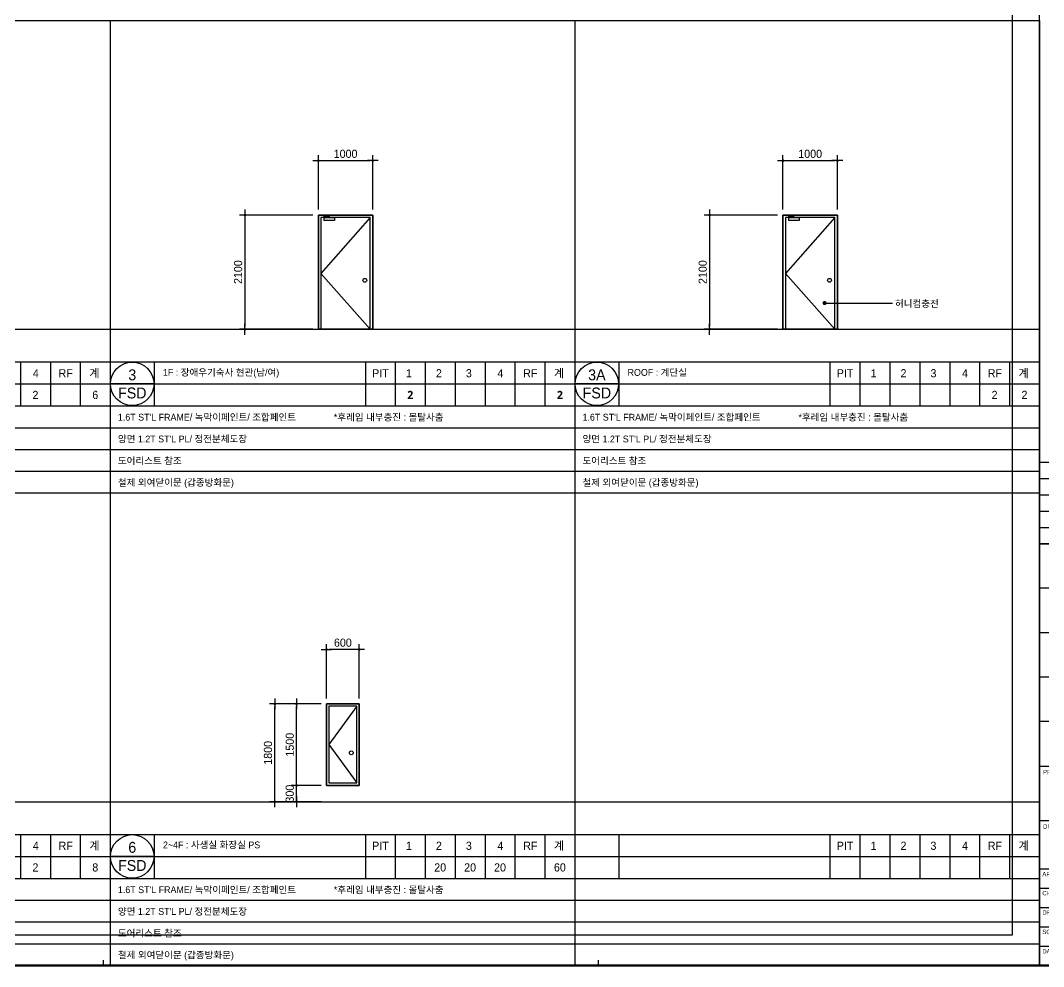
# Model space of a CAD drawing. Extents: x -25535497 to -25216507, y 8041684 to 8103002.
# Drawn here: x -25471396 to -25452591, y 8058811 to 8076208 of the extents above; entities that cross this region are included whole.
import ezdxf
from ezdxf.enums import TextEntityAlignment as Align

# ---------------------------------------------------------------- set-up
doc = ezdxf.new("R2010")
doc.units = 0
doc.header["$MEASUREMENT"] = 0
doc.linetypes.add('DASHDOT', pattern=[22, 20, -1, 0, -1])
doc.layers.get('Defpoints').update_dxf_attribs({"color": 45})
for name, color, linetype in [('0_form', 8, 'Continuous'), ('0_SYM', 7, 'Continuous'), ('A_WID', 4, 'Continuous'), ('DIM', 7, 'Continuous'), ('DOOR-HARDWARE', 8, 'Continuous'), ('FIN', 6, 'Continuous'), ('KMS_SHEET$0$form', 7, 'Continuous'), ('KMS_SHEET$0$TEXT', 7, 'Continuous'), ('SHT', 7, 'Continuous'), ('SYM', 7, 'Continuous'), ('text', 7, 'Continuous')]:
    doc.layers.add(name, color=color, linetype=linetype)
doc.styles.add('KMS_SHEET$0$돋움', font='')
doc.styles.add('songdoh', font='')
doc.styles.get("Standard").update_dxf_attribs({"font": 'malgunbd.ttf'})
doc.styles.add('돋움', font='')
doc.styles.get('KMS_SHEET$0$돋움').set_extended_font_data('Dotum')
doc.styles.get('songdoh').set_extended_font_data('Dotum')
doc.styles.get('돋움').set_extended_font_data('Dotum')
doc.dimstyles.new('DONGWOO', dxfattribs={"dimscale": 300, "dimtxt": 3, "dimasz": 1, "dimexe": 2, "dimexo": 2, "dimgap": 1, "dimtad": 1, "dimdec": 0, "dimzin": 11, "dimdsep": 46, "dimtxsty": 'songdoh', "dimblk": 'DOT-6', "dimcen": 2, "dimdle": 2, "dimclrd": 256, "dimclre": 256, "dimclrt": 3, "dimadec": 0, "dimazin": 0, "dimtfac": 1, "dimtdec": 0, "dimtix": 1, "dimtmove": 2, "dimatfit": 3, "dimldrblk": 'DOT', "dimfxl": 2, "dimtolj": 1, "dimtzin": 11, "dimarcsym": 0})

# ---------------------------------------------------------------- blocks, each defined once
blk = doc.blocks.new('KMS_SHEET$0$김천 도면폼(XR)')
at = {"color": 1}
blk.add_line((75242, 10507), (75242, 58666), dxfattribs=at)
for p, q in [((75242, 21666), (83232, 21666)), ((75242, 21066), (83232, 21066)), ((75242, 20466), (83232, 20466)), ((75242, 19866), (83232, 19866)), ((75242, 19266), (83232, 19266))]:
    blk.add_line(p, q)
at = {"color": 2}
blk.add_line((83232, 18666), (75242, 18666), dxfattribs=at)
at = {"color": 55}
for p, q in [((40870, 3218), (40870, 3380)), ((59055, 3218), (59055, 3380))]:
    blk.add_line(p, q, dxfattribs=at)
at = {"color": 2, "const_width": 79.9}
blk.add_lwpolyline([(83232, 3182), (4501, 3182), (4501, 58666), (83232, 58666)], close=True, dxfattribs=at)
at = {"color": 2}
for points in [[(75242, 10507), (75242, 18666)], [(75242, 3182), (75242, 10507), (83232, 10507)], [(75242, 8509), (83232, 8509)], [(75242, 6734), (83232, 6734)]]:
    blk.add_lwpolyline(points, dxfattribs=at)
at = {"layer": 'Defpoints', "ltscale": 2}
blk.add_lwpolyline([(5500, 57780), (74243, 57780), (74243, 4293), (5500, 4293)], close=True, dxfattribs=at)
at = {"layer": 'KMS_SHEET$0$form', "color": 1}
for p, q in [((75242, 18666), (83232, 18666)), ((83232, 18666), (75242, 18666)), ((75242, 18666), (83232, 18666)), ((75242, 18666), (83232, 18666)), ((75242, 6023), (79148, 6023)), ((75242, 5313), (79148, 5313)), ((75242, 4603), (79148, 4603)), ((75242, 3893), (79148, 3893))]:
    blk.add_line(p, q, dxfattribs=at)
for points in [[(83232, 17035), (75242, 17035)], [(83232, 15403), (75242, 15403)], [(83232, 13771), (75242, 13771)], [(83232, 12139), (75242, 12139)]]:
    blk.add_lwpolyline(points, dxfattribs=at)
at = {"layer": 'KMS_SHEET$0$TEXT', "style": 'KMS_SHEET$0$돋움'}
for s, height, p in [('PROJECT TITLE', 159.81, (75375, 10205)), ('DRAWING TITLE', 159.81, (75375, 8208)), ('APPROVAL', 159.8, (75348, 6458)), ('CHECK', 159.8, (75348, 5757)), ('DRAWING', 159.8, (75348, 5047)), ('SCALE', 159.8, (75348, 4337)), ('DATE', 159.8, (75348, 3626))]:
    blk.add_text(s, height=height, dxfattribs=at).set_placement(p)
blk = doc.blocks.new('KMS_SHEET', base_point=(2746843.44, 1131951.81))
at = {"xscale": 0.0100119047570738, "yscale": 0.0100119047570738, "zscale": 0.0100119047570738}
blk.add_blockref('KMS_SHEET$0$김천 도면폼(XR)', (2746832.63, 1131939.2), dxfattribs=at)
blk = doc.blocks.new('창호표')
at = {"layer": '0_form', "color": 3}
for p, q in [((0, 278), (8540, 278)), ((0, -6000), (8540, -6000)), ((0, -8410), (8540, -8410))]:
    blk.add_line(p, q, dxfattribs=at)
at = {"layer": '0_form', "color": 7}
for p, q in [((0, 278), (0, -8410)), ((8540, 278), (8540, -8410)), ((4690, -6000), (4690, -6810)), ((5240, -6000), (5240, -6810)), ((5790, -6000), (5790, -6810)), ((6340, -6000), (6340, -6810)), ((6890, -6000), (6890, -6810)), ((7440, -6000), (7440, -6810)), ((7990, -6000), (7990, -6810)), ((0, -6405), (8540, -6405)), ((0, -6810), (8540, -6810)), ((0, -7210), (8540, -7210)), ((0, -7610), (8540, -7610)), ((0, -8010), (8540, -8010))]:
    blk.add_line(p, q, dxfattribs=at)
at = {"layer": '0_form', "color": 1, "linetype": 'DASHDOT'}
blk.add_line((0, -5400), (8540, -5400), dxfattribs=at)
at = {"layer": '0_form'}
blk.add_line((810, -6000), (810, -6810), dxfattribs=at)
at = {"layer": '0_form', "color": 3, "style": '돋움'}
for s, p in [('PIT', (4967, -6284)), ('4', (7172, -6284)), ('RF', (7722, -6284))]:
    blk.add_text(s, height=150, dxfattribs=at).set_placement(p, align=Align.CENTER)
for s, p in [('1', (5437, -6284)), ('2', (5987, -6284)), ('3', (6537, -6284)), ('계', (8155, -6284))]:
    blk.add_text(s, height=150, dxfattribs=at).set_placement(p)
blk = doc.blocks.new('DOOR')
at = {"color": 0}
blk.add_line((-44282, 44513), (-45482, 44513), dxfattribs=at)
at = {"color": 0, "linetype": 'Continuous'}
blk.add_circle((-44882, 44513), 600, dxfattribs=at)
at = {"layer": 'Defpoints', "style": '돋움', "width": 0.8}
blk.add_attdef('크기', text='', height=169, dxfattribs=at).set_placement((-44882, 44513), align=Align.MIDDLE_CENTER)
at = {"layer": 'SYM', "color": 3, "style": 'songdoh'}
for tag, p in [('번호', (-44882, 44763)), ('종류', (-44882, 44263))]:
    blk.add_attdef(tag, text='', height=300, dxfattribs=at).set_placement(p, align=Align.MIDDLE_CENTER)
blk = doc.blocks.new('_Dot')
at = {"color": 0, "linetype": 'ByBlock', "lineweight": -2}
blk.add_line((-0.5, 0), (-1, 0), dxfattribs=at)
at = {"color": 0, "linetype": 'ByBlock', "const_width": 0.5}
blk.add_lwpolyline([(-0.25, 0, 1), (0.25, 0, 1)], format="xyb", close=True, dxfattribs=at)
blk = doc.blocks.new('DOT-6')
at = {"layer": 'DIM', "color": 7, "ltscale": 0.5}
blk.add_line((2, 0), (-2, 0), dxfattribs=at)
at = {"layer": 'DIM', "color": 7, "ltscale": 0.5, "xscale": 0.9680000000043946, "yscale": 0.9680000000043946, "zscale": 0.9680000000043946}
blk.add_blockref('_Dot', (0, 0), dxfattribs=at)
blk = doc.blocks.new('*D92')
at = {"layer": 'Defpoints', "color": 0, "linetype": 'Continuous'}
for p in [(-25464920, 8073630), (-25465920, 8072630), (-25464920, 8072630)]:
    blk.add_point(p, dxfattribs=at)
at = {"layer": 'DIM', "linetype": 'Continuous', "lineweight": -2}
for p, q in [((-25465920, 8072730), (-25465920, 8073730)), ((-25464920, 8072730), (-25464920, 8073730)), ((-25465870, 8073630), (-25464970, 8073630))]:
    blk.add_line(p, q, dxfattribs=at)
at = {"layer": 'DIM', "linetype": 'Continuous', "lineweight": -2, "xscale": 50, "yscale": 50, "zscale": 50, "rotation": 180}
blk.add_blockref('DOT-6', (-25465920, 8073630), dxfattribs=at)
at = {"layer": 'DIM', "linetype": 'Continuous', "lineweight": -2, "xscale": 50, "yscale": 50, "zscale": 50}
blk.add_blockref('DOT-6', (-25464920, 8073630), dxfattribs=at)
at = {"layer": 'DIM', "color": 3, "linetype": 'Continuous', "insert": (-25465420, 8073755), "char_height": 150, "attachment_point": 5, "style": 'songdoh'}
blk.add_mtext('\\A1;1000', dxfattribs=at)
blk = doc.blocks.new('*D93')
at = {"layer": 'Defpoints', "color": 0, "linetype": 'Continuous'}
for p in [(-25465920, 8072630), (-25467270, 8070530), (-25465920, 8070530)]:
    blk.add_point(p, dxfattribs=at)
at = {"layer": 'DIM', "linetype": 'Continuous', "lineweight": -2}
for p, q in [((-25466020, 8072630), (-25467370, 8072630)), ((-25467270, 8072580), (-25467270, 8070580)), ((-25466020, 8070530), (-25467370, 8070530))]:
    blk.add_line(p, q, dxfattribs=at)
at = {"layer": 'DIM', "linetype": 'Continuous', "lineweight": -2, "xscale": 50, "yscale": 50, "zscale": 50}
for p, rotation in [((-25467270, 8072630), 90), ((-25467270, 8070530), 270)]:
    blk.add_blockref('DOT-6', p, dxfattribs=dict(at, rotation=rotation))
at = {"layer": 'DIM', "color": 3, "linetype": 'Continuous', "insert": (-25467395, 8071580), "char_height": 150, "attachment_point": 5, "rotation": 90, "style": 'songdoh'}
blk.add_mtext('\\A1;2100', dxfattribs=at)
blk = doc.blocks.new('*D142')
at = {"layer": 'Defpoints', "color": 0, "linetype": 'Continuous'}
for p in [(-25456380, 8073630), (-25457380, 8072630), (-25456380, 8072630)]:
    blk.add_point(p, dxfattribs=at)
at = {"layer": 'DIM', "linetype": 'Continuous', "lineweight": -2}
for p, q in [((-25457380, 8072730), (-25457380, 8073730)), ((-25456380, 8072730), (-25456380, 8073730)), ((-25457330, 8073630), (-25456430, 8073630))]:
    blk.add_line(p, q, dxfattribs=at)
at = {"layer": 'DIM', "linetype": 'Continuous', "lineweight": -2, "xscale": 50, "yscale": 50, "zscale": 50, "rotation": 180}
blk.add_blockref('DOT-6', (-25457380, 8073630), dxfattribs=at)
at = {"layer": 'DIM', "linetype": 'Continuous', "lineweight": -2, "xscale": 50, "yscale": 50, "zscale": 50}
blk.add_blockref('DOT-6', (-25456380, 8073630), dxfattribs=at)
at = {"layer": 'DIM', "color": 3, "linetype": 'Continuous', "insert": (-25456880, 8073755), "char_height": 150, "attachment_point": 5, "style": 'songdoh'}
blk.add_mtext('\\A1;1000', dxfattribs=at)
blk = doc.blocks.new('*D143')
at = {"layer": 'Defpoints', "color": 0, "linetype": 'Continuous'}
for p in [(-25457380, 8072630), (-25458730, 8070530), (-25457380, 8070530)]:
    blk.add_point(p, dxfattribs=at)
at = {"layer": 'DIM', "linetype": 'Continuous', "lineweight": -2}
for p, q in [((-25457480, 8072630), (-25458830, 8072630)), ((-25458730, 8072580), (-25458730, 8070580)), ((-25457480, 8070530), (-25458830, 8070530))]:
    blk.add_line(p, q, dxfattribs=at)
at = {"layer": 'DIM', "linetype": 'Continuous', "lineweight": -2, "xscale": 50, "yscale": 50, "zscale": 50}
for p, rotation in [((-25458730, 8072630), 90), ((-25458730, 8070530), 270)]:
    blk.add_blockref('DOT-6', p, dxfattribs=dict(at, rotation=rotation))
at = {"layer": 'DIM', "color": 3, "linetype": 'Continuous', "insert": (-25458855, 8071580), "char_height": 150, "attachment_point": 5, "rotation": 90, "style": 'songdoh'}
blk.add_mtext('\\A1;2100', dxfattribs=at)
blk = doc.blocks.new('*D245')
at = {"layer": 'Defpoints', "color": 0, "linetype": 'Continuous'}
for p in [(-25465770, 8064641), (-25465770, 8063641), (-25465170, 8063641)]:
    blk.add_point(p, dxfattribs=at)
at = {"layer": 'DIM', "linetype": 'Continuous', "lineweight": -2}
for p, q in [((-25465770, 8063741), (-25465770, 8064741)), ((-25465170, 8063741), (-25465170, 8064741)), ((-25465220, 8064641), (-25465720, 8064641))]:
    blk.add_line(p, q, dxfattribs=at)
at = {"layer": 'DIM', "linetype": 'Continuous', "lineweight": -2, "xscale": 50, "yscale": 50, "zscale": 50, "rotation": 180}
blk.add_blockref('DOT-6', (-25465770, 8064641), dxfattribs=at)
at = {"layer": 'DIM', "linetype": 'Continuous', "lineweight": -2, "xscale": 50, "yscale": 50, "zscale": 50}
blk.add_blockref('DOT-6', (-25465170, 8064641), dxfattribs=at)
at = {"layer": 'DIM', "color": 3, "linetype": 'Continuous', "insert": (-25465470, 8064766), "char_height": 150, "attachment_point": 5, "style": 'songdoh'}
blk.add_mtext('\\A1;600', dxfattribs=at)
blk = doc.blocks.new('*D246')
at = {"layer": 'Defpoints', "color": 0, "linetype": 'Continuous'}
for p in [(-25466321, 8062141), (-25465771, 8062141), (-25465770, 8061842)]:
    blk.add_point(p, dxfattribs=at)
at = {"layer": 'DIM', "linetype": 'Continuous', "lineweight": -2}
for p, q in [((-25465871, 8062141), (-25466421, 8062141)), ((-25466321, 8062191), (-25466321, 8062241)), ((-25466321, 8061842), (-25466321, 8062141)), ((-25465870, 8061842), (-25466421, 8061842)), ((-25466321, 8061792), (-25466321, 8061742))]:
    blk.add_line(p, q, dxfattribs=at)
at = {"layer": 'DIM', "linetype": 'Continuous', "lineweight": -2, "xscale": 50, "yscale": 50, "zscale": 50}
for p, rotation in [((-25466321, 8062141), 270), ((-25466321, 8061842), 90)]:
    blk.add_blockref('DOT-6', p, dxfattribs=dict(at, rotation=rotation))
at = {"layer": 'DIM', "color": 3, "linetype": 'Continuous', "insert": (-25466446, 8061991), "char_height": 150, "attachment_point": 5, "rotation": 90, "style": 'songdoh'}
blk.add_mtext('\\A1;300', dxfattribs=at)
blk = doc.blocks.new('*D247')
at = {"layer": 'Defpoints', "color": 0, "linetype": 'Continuous'}
for p in [(-25466321, 8063641), (-25465771, 8063641), (-25465771, 8062141)]:
    blk.add_point(p, dxfattribs=at)
at = {"layer": 'DIM', "linetype": 'Continuous', "lineweight": -2}
for p, q in [((-25465871, 8063641), (-25466421, 8063641)), ((-25466321, 8062191), (-25466321, 8063591)), ((-25465871, 8062141), (-25466421, 8062141))]:
    blk.add_line(p, q, dxfattribs=at)
at = {"layer": 'DIM', "linetype": 'Continuous', "lineweight": -2, "xscale": 50, "yscale": 50, "zscale": 50}
for p, rotation in [((-25466321, 8063641), 90), ((-25466321, 8062141), 270)]:
    blk.add_blockref('DOT-6', p, dxfattribs=dict(at, rotation=rotation))
at = {"layer": 'DIM', "color": 3, "linetype": 'Continuous', "insert": (-25466446, 8062891), "char_height": 150, "attachment_point": 5, "rotation": 90, "style": 'songdoh'}
blk.add_mtext('\\A1;1500', dxfattribs=at)
blk = doc.blocks.new('*D248')
at = {"layer": 'Defpoints', "color": 0, "linetype": 'Continuous'}
for p in [(-25466721, 8063641), (-25465771, 8063641), (-25465770, 8061842)]:
    blk.add_point(p, dxfattribs=at)
at = {"layer": 'DIM', "linetype": 'Continuous', "lineweight": -2}
for p, q in [((-25465871, 8063641), (-25466821, 8063641)), ((-25466721, 8061892), (-25466721, 8063591)), ((-25465870, 8061842), (-25466821, 8061842))]:
    blk.add_line(p, q, dxfattribs=at)
at = {"layer": 'DIM', "linetype": 'Continuous', "lineweight": -2, "xscale": 50, "yscale": 50, "zscale": 50}
for p, rotation in [((-25466721, 8063641), 90), ((-25466721, 8061842), 270)]:
    blk.add_blockref('DOT-6', p, dxfattribs=dict(at, rotation=rotation))
at = {"layer": 'DIM', "color": 3, "linetype": 'Continuous', "insert": (-25466846, 8062741), "char_height": 150, "attachment_point": 5, "rotation": 90, "style": 'songdoh'}
blk.add_mtext('\\A1;1800', dxfattribs=at)

msp = doc.modelspace()

# ---------------------------------------------------------------- linework, layer by layer
at = {"ltscale": 4}
for points in [[(-25465920.3, 8072629.6), (-25464920.3, 8072629.6), (-25464920.3, 8070529.6), (-25465920.3, 8070529.6)], [(-25457380.3, 8072629.6), (-25456380.3, 8072629.6), (-25456380.3, 8070529.6), (-25457380.3, 8070529.6)], [(-25465770.3, 8063641.5), (-25465170.3, 8063641.5), (-25465170.3, 8062141.5), (-25465770.3, 8062141.5)]]:
    msp.add_lwpolyline(points, close=True, dxfattribs=at)
at = {"layer": 'A_WID', "linetype": 'Continuous'}
for p, q in [((-25464920.3, 8072629.6), (-25465920.3, 8072629.6)), ((-25465920.3, 8072629.6), (-25465920.3, 8070529.6)), ((-25464920.3, 8070529.6), (-25464920.3, 8072629.6)), ((-25456380.3, 8072629.6), (-25457380.3, 8072629.6)), ((-25457380.3, 8072629.6), (-25457380.3, 8070529.6)), ((-25456380.3, 8070529.6), (-25456380.3, 8072629.6)), ((-25465920.3, 8070529.6), (-25464920.3, 8070529.6)), ((-25465875.3, 8070529.6), (-25464965.3, 8070529.6)), ((-25457380.3, 8070529.6), (-25456380.3, 8070529.6)), ((-25457335.3, 8070529.6), (-25456425.3, 8070529.6)), ((-25465170.3, 8063641.5), (-25465770.3, 8063641.5)), ((-25465770.3, 8063641.5), (-25465770.3, 8062141.5)), ((-25465170.3, 8062141.5), (-25465170.3, 8063641.5)), ((-25465770.3, 8062141.5), (-25465170.3, 8062141.5)), ((-25465725.3, 8062191.5), (-25465215.3, 8062191.5))]:
    msp.add_line(p, q, dxfattribs=at)
at = {"layer": 'A_WID'}
for p, q in [((-25465875.3, 8072584.6), (-25465875.3, 8070529.6)), ((-25464965.3, 8072584.6), (-25465875.3, 8072584.6)), ((-25464965.3, 8070529.6), (-25464965.3, 8072584.6)), ((-25457335.3, 8072584.6), (-25457335.3, 8070529.6)), ((-25456425.3, 8072584.6), (-25457335.3, 8072584.6)), ((-25456425.3, 8070529.6), (-25456425.3, 8072584.6)), ((-25465725.3, 8063596.5), (-25465725.3, 8062191.5)), ((-25465215.3, 8063596.5), (-25465725.3, 8063596.5)), ((-25465215.3, 8062191.5), (-25465215.3, 8063596.5))]:
    msp.add_line(p, q, dxfattribs=at)
at = {"layer": 'A_WID', "color": 8}
for points in [[(-25464965.3, 8072584.6), (-25465875.3, 8071557.1), (-25464965.3, 8070529.6)], [(-25456425.3, 8072584.6), (-25457335.3, 8071557.1), (-25456425.3, 8070529.6)], [(-25465215.3, 8063596.5), (-25465725.3, 8062891.5), (-25465215.3, 8062191.5)]]:
    msp.add_lwpolyline(points, dxfattribs=at)
at = {"layer": 'A_WID'}
for centre in [(-25465065.3, 8071429.6), (-25456525.3, 8071429.6), (-25465315.3, 8062741.5)]:
    msp.add_circle(centre, 35, dxfattribs=at)
at = {"layer": 'DOOR-HARDWARE'}
for p, q in [((-25465724.7, 8072614), (-25465821.2, 8072614)), ((-25465821.2, 8072614), (-25465821.2, 8072577.4)), ((-25465724.7, 8072599), (-25465806.2, 8072599)), ((-25465806.2, 8072599), (-25465806.2, 8072577.4)), ((-25465724.7, 8072614), (-25465724.7, 8072599)), ((-25457184.7, 8072614), (-25457281.2, 8072614)), ((-25457281.2, 8072614), (-25457281.2, 8072577.4)), ((-25457184.7, 8072599), (-25457266.2, 8072599)), ((-25457266.2, 8072599), (-25457266.2, 8072577.4)), ((-25457184.7, 8072614), (-25457184.7, 8072599)), ((-25465621.2, 8072577.4), (-25465821.2, 8072577.4)), ((-25465821.2, 8072577.4), (-25465821.2, 8072527.4)), ((-25465621.2, 8072527.4), (-25465821.2, 8072527.4)), ((-25465621.2, 8072577.4), (-25465621.2, 8072527.4)), ((-25457081.2, 8072577.4), (-25457281.2, 8072577.4)), ((-25457281.2, 8072577.4), (-25457281.2, 8072527.4)), ((-25457081.2, 8072527.4), (-25457281.2, 8072527.4)), ((-25457081.2, 8072577.4), (-25457081.2, 8072527.4))]:
    msp.add_line(p, q, dxfattribs=at)
at = {"layer": 'SHT'}
msp.add_line((-25456616.2, 8071011.4), (-25455365.2, 8071011.4), dxfattribs=at)
at = {"layer": 'SHT', "const_width": 37.5}
msp.add_lwpolyline([(-25456616.2, 8071030.2, -1), (-25456616.2, 8070992.7, -1)], format="xyb", close=True, dxfattribs=at)

# ---------------------------------------------------------------- block references
at = {"layer": '0_form', "color": 7}
for p in [(-25478286.2, 8075929.6), (-25469746.2, 8075929.6), (-25461206.2, 8075929.6), (-25478286.2, 8067241.5), (-25469746.2, 8067241.5), (-25461206.2, 8067241.5)]:
    msp.add_blockref('창호표', p, dxfattribs=at)
at = {"layer": '0_SYM', "xscale": 0.6666666666666666, "yscale": 0.6666666666666666, "zscale": 0.6666666666666666}
for p, values in [((-25439419.6, 8039849.6), {'종류': 'FSD', '번호': '3'}), ((-25430879.6, 8039849.6), {'종류': 'FSD', '번호': '3A'}), ((-25439419.6, 8031161.5), {'종류': 'FSD', '번호': '6'})]:
    msp.add_blockref('DOOR', p, dxfattribs=at).add_auto_attribs(values)
at = {"layer": 'FIN', "color": 5, "ltscale": 4, "xscale": 50, "yscale": 50, "zscale": 50}
msp.add_blockref('KMS_SHEET', (-25489791.2, 8057869), dxfattribs=at)

# ---------------------------------------------------------------- texts
at = {"layer": '0_form', "color": 3, "style": '돋움'}
for s, p in [('2', (-25471121.2, 8069322.1)), ('6', (-25470021.2, 8069322.1)), ('2', (-25453491.2, 8069322.1)), ('2', (-25452941.2, 8069322.1)), ('2', (-25471121.2, 8060634)), ('8', (-25470021.2, 8060634)), ('20', (-25463681.2, 8060634)), ('20', (-25463131.2, 8060634)), ('20', (-25462581.2, 8060634)), ('60', (-25461481.2, 8060634))]:
    msp.add_text(s, height=150, dxfattribs=at).set_placement(p, align=Align.MIDDLE_CENTER)
at = {"layer": '0_form', "color": 3}
for p in [(-25464231.2, 8069322.1), (-25461481.2, 8069322.1)]:
    msp.add_text('2', height=150, dxfattribs=at).set_placement(p, align=Align.MIDDLE_CENTER)
at = {"layer": 'text', "style": '돋움'}
msp.add_text('허니컴충전', height=125, dxfattribs=at).set_placement((-25455321.4, 8070938.8))
for s, p in [('1F : 장애우기숙사 현관(남/여)', (-25468777.2, 8069735.9)), ('ROOF : 계단실', (-25460237.2, 8069735.9)), ("1.6T ST'L FRAME/ 녹막이페인트/ 조합페인트", (-25469605.2, 8068912.4)), ('*후레임 내부충진 : 몰탈사춤', (-25465635.6, 8068912.4)), ("1.6T ST'L FRAME/ 녹막이페인트/ 조합페인트", (-25461065.2, 8068912.4)), ('*후레임 내부충진 : 몰탈사춤', (-25457095.6, 8068912.4)), ("양면 1.2T ST'L PL/ 정전분체도장", (-25469605.2, 8068512.4)), ("양면 1.2T ST'L PL/ 정전분체도장", (-25461065.2, 8068512.4)), ('도어리스트 참조', (-25469605.2, 8068112.4)), ('도어리스트 참조', (-25461065.2, 8068112.4)), ('철제 외여닫이문 (갑종방화문)', (-25469605.2, 8067712.4)), ('철제 외여닫이문 (갑종방화문)', (-25461065.2, 8067712.4)), ('2~4F : 사생실 화장실 PS', (-25468777.2, 8061047.8)), ("1.6T ST'L FRAME/ 녹막이페인트/ 조합페인트", (-25469605.2, 8060224.3)), ('*후레임 내부충진 : 몰탈사춤', (-25465635.6, 8060224.3)), ("양면 1.2T ST'L PL/ 정전분체도장", (-25469605.2, 8059824.3)), ('도어리스트 참조', (-25469605.2, 8059424.3)), ('철제 외여닫이문 (갑종방화문)', (-25469605.2, 8059024.3))]:
    msp.add_text(s, height=125, dxfattribs=at).set_placement(p, align=Align.MIDDLE_LEFT)

# ---------------------------------------------------------------- dimensions: what is measured, and where the dimension line sits
at = {"layer": 'DIM', "linetype": 'Continuous'}
for base, p1, p2, angle, picture, middle in [((-25464920.3, 8073629.6), (-25465920.3, 8072629.6), (-25464920.3, 8072629.6), 180, '*D92', (-25465420.3, 8073754.7)), ((-25456380.3, 8073629.6), (-25457380.3, 8072629.6), (-25456380.3, 8072629.6), 180, '*D142', (-25456880.3, 8073754.7)), ((-25467270.3, 8070529.6), (-25465920.3, 8072629.6), (-25465920.3, 8070529.6), 90, '*D93', (-25467395.4, 8071579.6)), ((-25458730.3, 8070529.6), (-25457380.3, 8072629.6), (-25457380.3, 8070529.6), 90, '*D143', (-25458855.4, 8071579.6)), ((-25465770.3, 8064641.4), (-25465170.3, 8063641.5), (-25465770.3, 8063641.4), 180, '*D245', (-25465470.3, 8064766.5)), ((-25466720.7, 8063641.5), (-25465770.3, 8061841.5), (-25465770.7, 8063641.5), 90, '*D248', (-25466845.8, 8062741.5)), ((-25466320.7, 8063641.5), (-25465770.7, 8062141.5), (-25465770.7, 8063641.5), 90, '*D247', (-25466445.8, 8062891.5)), ((-25466320.7, 8062141.5), (-25465770.3, 8061841.5), (-25465770.7, 8062141.5), 90, '*D246', (-25466445.8, 8061991.5))]:
    dim = msp.add_linear_dim(base=base, p1=p1, p2=p2, angle=angle, dimstyle='DONGWOO', override={"dimscale": 50}, dxfattribs=at)
    dim.commit()
    dim.dimension.update_dxf_attribs({"geometry": picture, "text_midpoint": middle})

doc.saveas('drawing.dxf')
